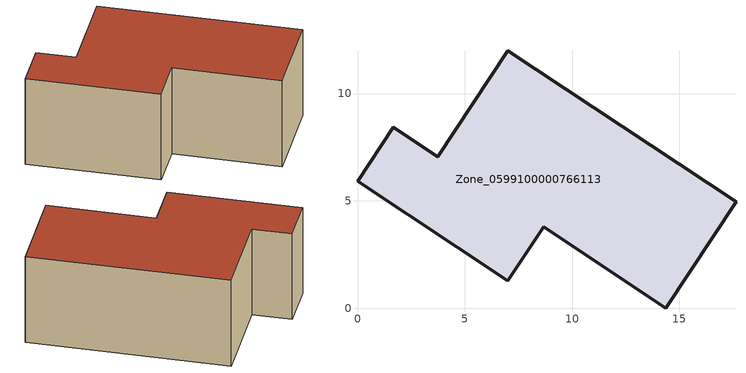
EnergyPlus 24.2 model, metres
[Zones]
Zone_0599100000766113
 floor ground (C_G): 7,1.28 0,5.92 1.66,8.43 3.75,7.05 7.01,11.99 17.63,4.96 14.37,0 8.67,3.8 z1.66
 wall outside (C_F): 3.75,7.05 1.66,8.43 0,5.92 7,1.28 8.67,3.8 14.37,0 17.63,4.96 7.01,11.99 3.75,7.05 z1.66:7.79
 roof outside (C_R): 17.63,4.96 7.01,11.99 3.75,7.05 1.66,8.43 0,5.92 7,1.28 8.67,3.8 14.37,0 z7.79
[BUILDING]
Pand.0599100000766113: North Axis=0; Terrain=City; Loads Convergence Tolerance Value=0.04; Temperature Convergence Tolerance Value=0.4; Solar Distribution=FullExterior; Maximum Number of Warmup Days=25; Minimum Number of Warmup Days=1
[Site:Location]
Rotterdam.The.Hague.AP_ZH_NLD Design_Conditions: Latitude=51.96; Longitude=4.45; Time Zone=1; Elevation=-4.5
[SITE:GROUNDTEMPERATURE:BUILDINGSURFACE]
18, 18, 18, 18, 18, 18, 18, 18, 18, 18, 18, 18
[MATERIAL] Thermal Absorptance=0.9; Solar Absorptance=0.7; Visible Absorptance=0.7
Name | Roughness | Thickness | Conductivity | Density | Specific Heat
G.D.2006-2014 | MediumSmooth | 0.15 | 0.06 | 540 | 1210
F.D.2006-2014 | Rough | 0.3 | 0.12 | 1920 | 840
R.D.2006-2014 | MediumRough | 0.2 | 0.08 | 1500 | 1000
[CONSTRUCTION]
C_G: G.D.2006-2014
C_F: F.D.2006-2014
C_R: R.D.2006-2014
[ZONE]
Zone_0599100000766113: Type=1; Multiplier=1; Ceiling Height=Autocalculate; Volume=Autocalculate; Floor Area=autocalculate; Part of Total Floor Area=Yes
[ZONEINFILTRATION:DESIGNFLOWRATE]
Infil_Zone_0599100000766113: Zone or ZoneList or Space or SpaceList=Zone_0599100000766113; Schedule=AlwaysOn; Design Flow Rate Calculation Method=Flow/Area; Flow Rate per Floor Area=0.0021; Constant Term Coefficient=1; Temperature Term Coefficient=0; Velocity Term Coefficient=0; Velocity Squared Term Coefficient=0
[HVACTEMPLATE:ZONE:IDEALLOADSAIRSYSTEM]
Zone_0599100000766113: Maximum Heating Supply Air Temperature=50; Minimum Cooling Supply Air Temperature=13; Maximum Heating Supply Air Humidity Ratio=0.0156; Minimum Cooling Supply Air Humidity Ratio=0.0077; Heating Limit=NoLimit; Cooling Limit=NoLimit; Dehumidification Control Type=ConstantSensibleHeatRatio; Cooling Sensible Heat Ratio=0.7; Dehumidification Setpoint=60; Humidification Control Type=None; Humidification Setpoint=30; Outdoor Air Method=None; Outdoor Air Flow Rate per Person=0.00944; Outdoor Air Flow Rate per Zone Floor Area=0; Outdoor Air Flow Rate per Zone=0; Demand Controlled Ventilation Type=None; Outdoor Air Economizer Type=NoEconomizer; Heat Recovery Type=None; Sensible Heat Recovery Effectiveness=0.7; Latent Heat Recovery Effectiveness=0.65
[ZONECONTROL:THERMOSTAT]
ThermostatControl_Zone_0599100000766113: Zone or ZoneList=Zone_0599100000766113; Control Type Schedule=DualSetpointControlType; Control 1=Thermostat_Zone_0599100000766113; Temperature Difference Between Cutout And Setpoint=0
[THERMOSTATSETPOINT:DUALSETPOINT]
Thermostat_Zone_0599100000766113: Heating Setpoint Temperature Schedule=HeatingSetpoint_Zone_0599100000766113; Cooling Setpoint Temperature Schedule=CoolingSetpoint_Zone_0599100000766113
[SCHEDULE:COMPACT]
HeatingSetpoint_Zone_0599100000766113: Through: 12/31, For: AllDays, Until: 24:00, 21
CoolingSetpoint_Zone_0599100000766113: Through: 12/31, For: AllDays, Until: 24:00, 24
DualSetpointControlType: Through: 12/31, For: AllDays, Until: 24:00, 4
AlwaysOn: Through: 12/31, For: AllDays, Until: 24:00, 1
